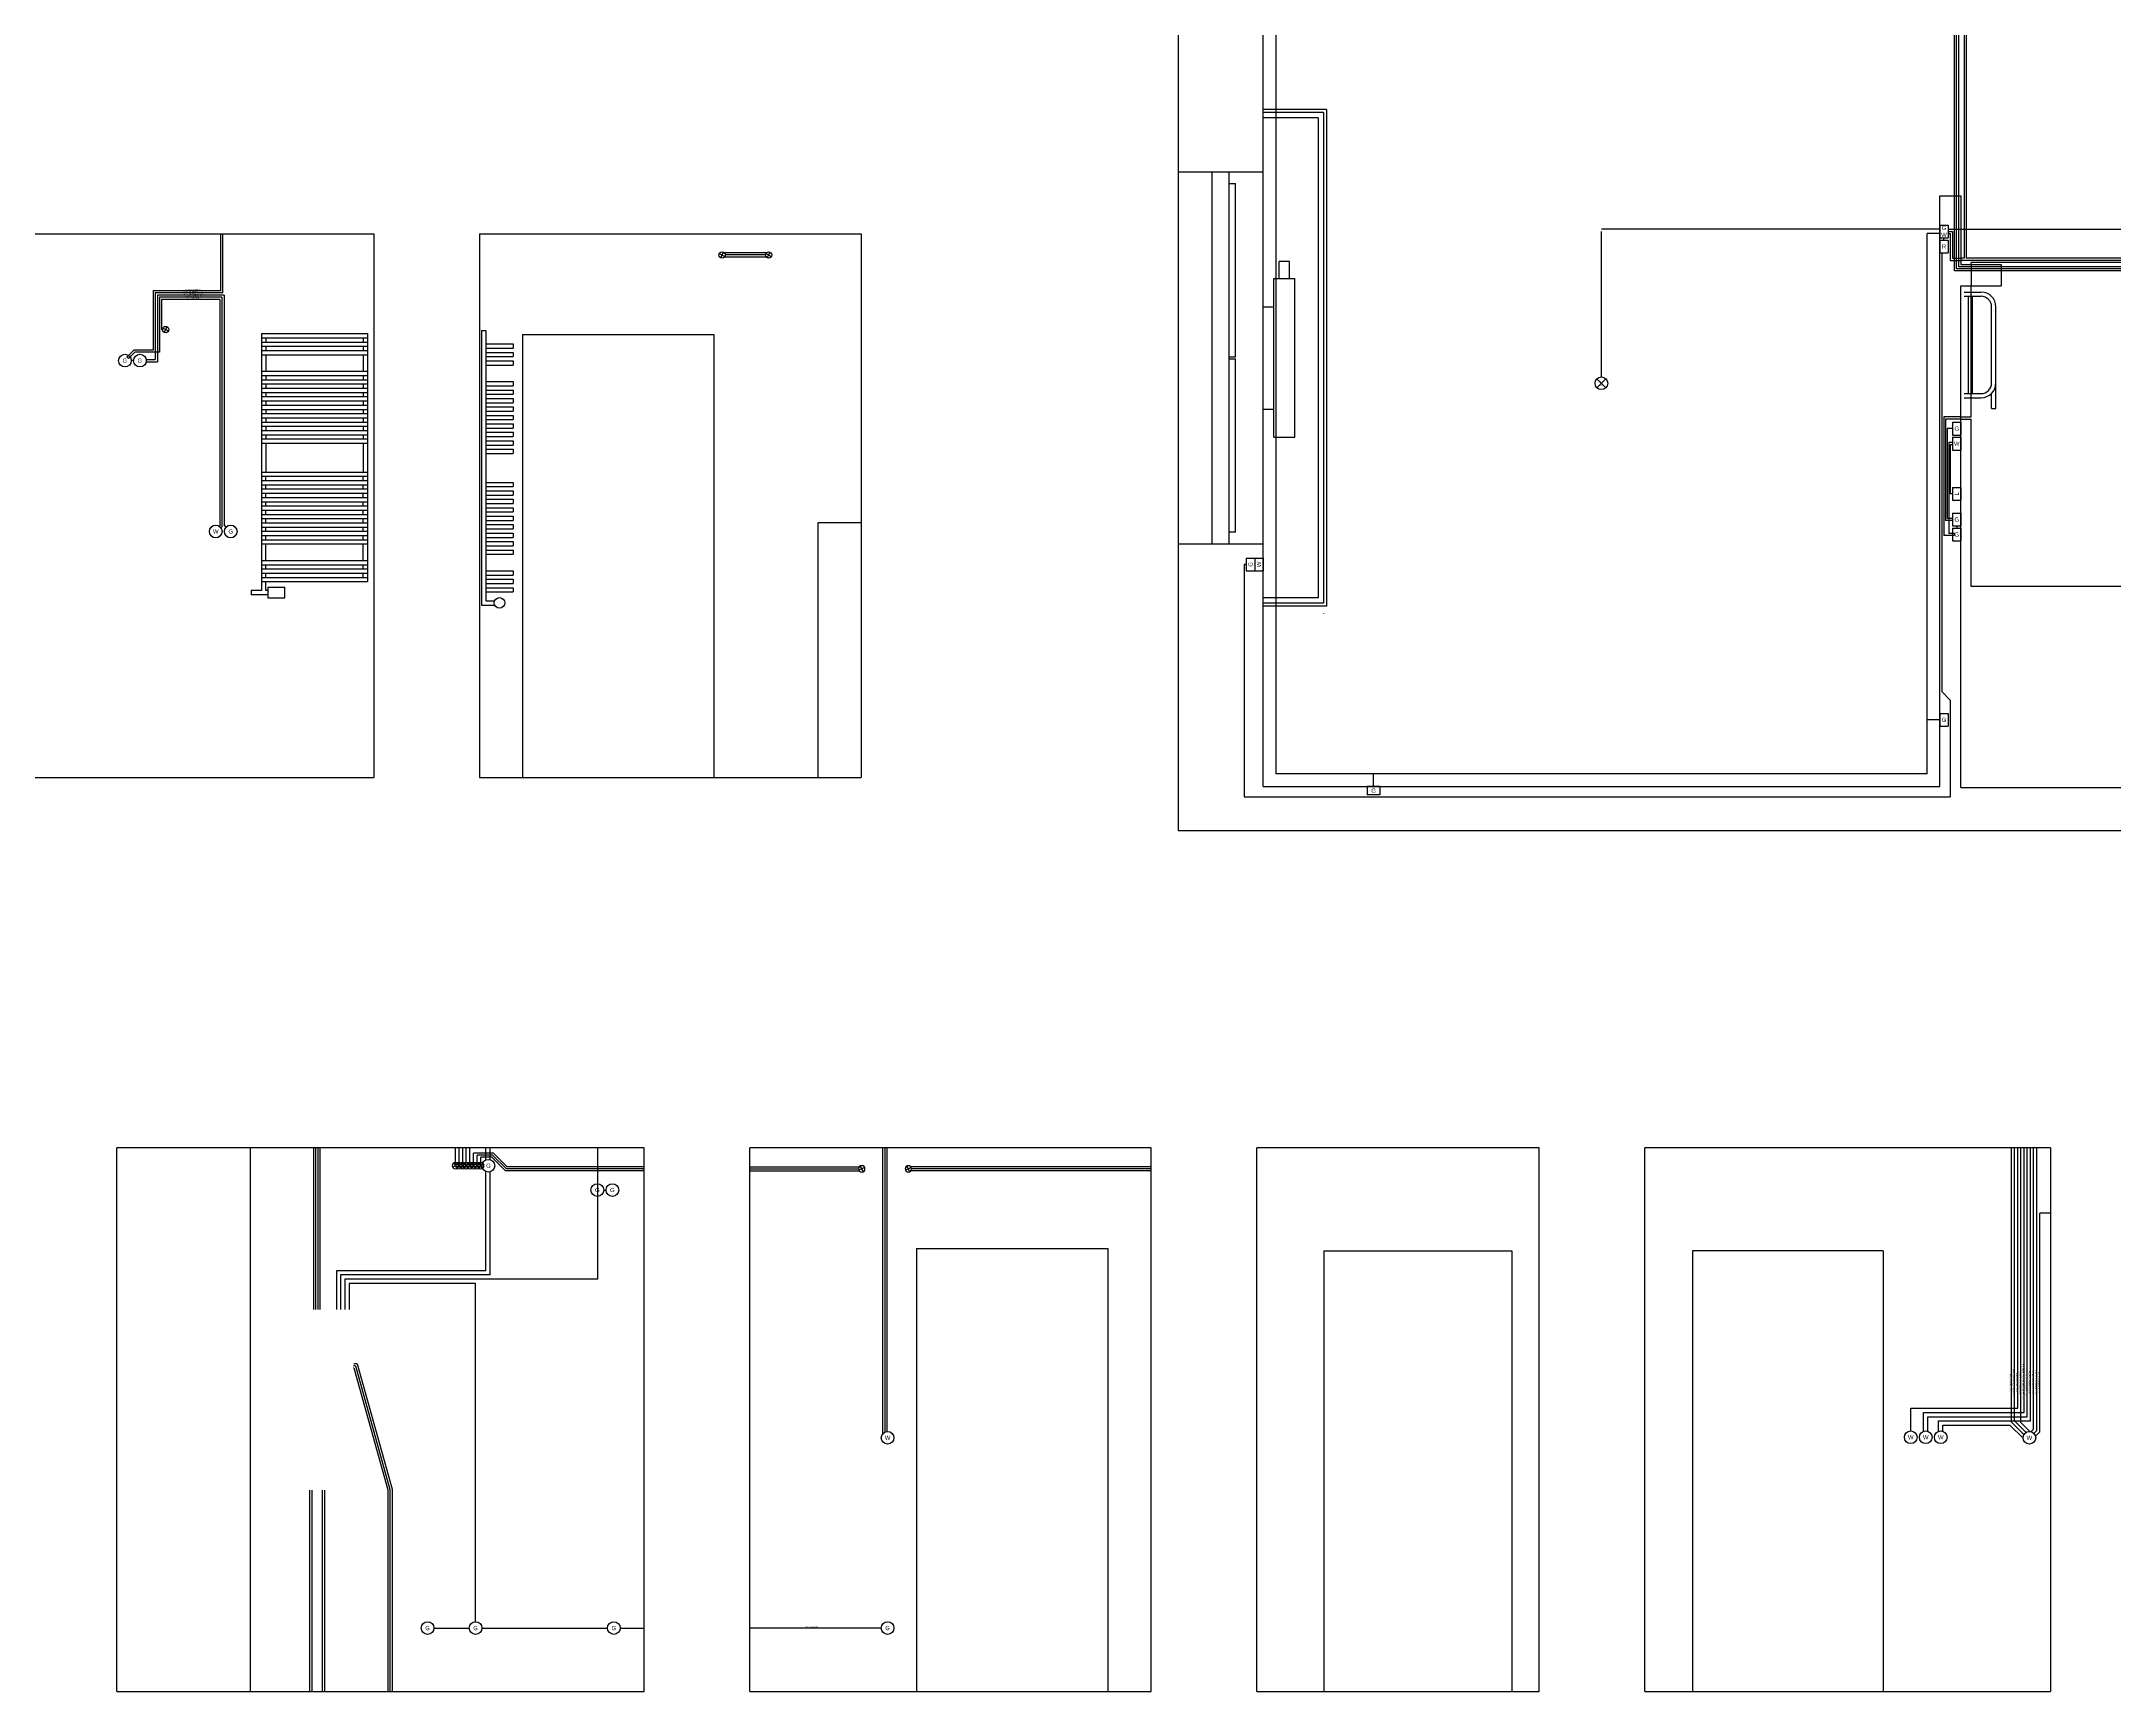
# Model space of a CAD drawing. Header units: millimetres. Extents: x 1478 to 10450, y 2114 to 8349.
# Drawn here: x 2643 to 3624, y 3454 to 4235 of the extents above; entities that cross this region are included whole.
import ezdxf
from ezdxf.lldxf.tags import DXFTag

# ---------------------------------------------------------------- set-up
doc = ezdxf.new("R2010")
doc.units = ezdxf.units.MM
for name, color, linetype in [('Grzejniki', 12, 'Continuous'), ('Inst - elektro', 160, 'Continuous'), ('Inst - elektro OLD', 200, 'Continuous'), ('Inst - sieciowe', 200, 'Continuous'), ('Okna', 7, 'Continuous'), ('Szkic', 6, 'Continuous'), ('Ściany', 7, 'Continuous')]:
    doc.layers.add(name, color=color, linetype=linetype)
tags = doc.linetypes.add('03B018', pattern=[5.4, 2.16, -3.24]).pattern_tags.tags
tags[6:7] = [DXFTag(74, 4), DXFTag(75, 0), DXFTag(340, '0'), DXFTag(46, 1.0), DXFTag(50, 0.0), DXFTag(44, 0.0), DXFTag(45, 0.0)]
tags[4:5] = [DXFTag(74, 4), DXFTag(75, 0), DXFTag(340, '0'), DXFTag(46, 1.0), DXFTag(50, 0.0), DXFTag(44, 0.0), DXFTag(45, 0.0)]
tags = doc.linetypes.add('06B018', pattern=[6.75, 4.32, -0.54, 0.09, -0.54, 0.09, -0.54, 0.09, -0.54]).pattern_tags.tags
tags[18:19] = [DXFTag(74, 4), DXFTag(75, 0), DXFTag(340, '0'), DXFTag(46, 1.0), DXFTag(50, 0.0), DXFTag(44, 0.0), DXFTag(45, 0.0)]
tags[16:17] = [DXFTag(74, 4), DXFTag(75, 0), DXFTag(340, '0'), DXFTag(46, 1.0), DXFTag(50, 0.0), DXFTag(44, 0.0), DXFTag(45, 0.0)]
tags[14:15] = [DXFTag(74, 4), DXFTag(75, 0), DXFTag(340, '0'), DXFTag(46, 1.0), DXFTag(50, 0.0), DXFTag(44, 0.0), DXFTag(45, 0.0)]
tags[12:13] = [DXFTag(74, 4), DXFTag(75, 0), DXFTag(340, '0'), DXFTag(46, 1.0), DXFTag(50, 0.0), DXFTag(44, 0.0), DXFTag(45, 0.0)]
tags[10:11] = [DXFTag(74, 4), DXFTag(75, 0), DXFTag(340, '0'), DXFTag(46, 1.0), DXFTag(50, 0.0), DXFTag(44, 0.0), DXFTag(45, 0.0)]
tags[8:9] = [DXFTag(74, 4), DXFTag(75, 0), DXFTag(340, '0'), DXFTag(46, 1.0), DXFTag(50, 0.0), DXFTag(44, 0.0), DXFTag(45, 0.0)]
tags[6:7] = [DXFTag(74, 4), DXFTag(75, 0), DXFTag(340, '0'), DXFTag(46, 1.0), DXFTag(50, 0.0), DXFTag(44, 0.0), DXFTag(45, 0.0)]
tags[4:5] = [DXFTag(74, 4), DXFTag(75, 0), DXFTag(340, '0'), DXFTag(46, 1.0), DXFTag(50, 0.0), DXFTag(44, 0.0), DXFTag(45, 0.0)]
tags = doc.linetypes.add('07B05', pattern=[1.75, 0.25, -1.5]).pattern_tags.tags
tags[6:7] = [DXFTag(74, 4), DXFTag(75, 0), DXFTag(340, '0'), DXFTag(46, 1.0), DXFTag(50, 0.0), DXFTag(44, 0.0), DXFTag(45, 0.0)]
tags[4:5] = [DXFTag(74, 4), DXFTag(75, 0), DXFTag(340, '0'), DXFTag(46, 1.0), DXFTag(50, 0.0), DXFTag(44, 0.0), DXFTag(45, 0.0)]

# ---------------------------------------------------------------- blocks, each defined once
blk = doc.blocks.new('Z$W@#18756')
for p, q in [((0, 6), (0, 0)), ((0, 6), (4, 6)), ((0, 0), (4, 0)), ((4, 6), (4, 0))]:
    blk.add_line(p, q)
blk = doc.blocks.new('Z$W@#26308')
at = {"rotation": -90.00000000000001}
blk.add_blockref('Z$W@#18756', (0, 4), dxfattribs=at)
at = {"insert": (3, 2), "char_height": 2, "width": 6, "attachment_point": 5}
blk.add_mtext('{\\fArial|b0|i0|c238|p0;G}', dxfattribs=at)
blk = doc.blocks.new('Z$W@#16944')
blk.add_blockref('Z$W@#18756', (0, 0))
at = {"insert": (2, 3), "char_height": 2, "width": 4, "attachment_point": 5}
blk.add_mtext('{\\fArial|b0|i0|c238|p0;G}', dxfattribs=at)
blk = doc.blocks.new('Z$W@#29658')
for p, q in [((5.12, 0.88), (0.88, 5.12)), ((0.88, 0.88), (5.12, 5.12))]:
    blk.add_line(p, q)
blk.add_circle((3, 3), 3)
at = {"insert": (2.99, 2.99), "char_height": 2, "width": 4.231, "attachment_point": 5}
blk.add_mtext('{\\fArial|b0|i0|c238|p0;L}', dxfattribs=at)
blk = doc.blocks.new('Z$W@#18007')
for p, q in [((7.5, 75), (7.5, 83)), ((12.5, 83), (7.5, 83)), ((12.5, 75), (12.5, 83)), ((5, 75), (15, 75)), ((5, 0), (5, 75)), ((15, 0), (15, 75)), ((0, 61.7), (5, 61.7)), ((0, 13.3), (5, 13.3)), ((5, 0), (15, 0))]:
    blk.add_line(p, q)
blk = doc.blocks.new('Z$W@#12287')
for p, q in [((0, 55), (8, 55)), ((0, 53), (8, 53)), ((2, 7), (2, 53)), ((4, 7), (4, 53)), ((13, 12), (13, 48)), ((15, 0), (15, 48)), ((0, 7), (8, 7)), ((0, 5), (8, 5)), ((13, 0), (13, 7.1)), ((13, 0), (15, 0))]:
    blk.add_line(p, q)
for centre, radius, start, end in [((8, 48), 7, 0, 90), ((8, 48), 5, 0, 90), ((8, 12), 5, 270, 0), ((8, 12), 7, 270, 0)]:
    blk.add_arc(centre, radius, start, end)
blk = doc.blocks.new('Z$W@#24221')
for p, q in [((0, 0), (0, 176)), ((8, 0), (8, 176)), ((8, 170.5), (11, 170.5)), ((11, 88.5), (11, 170.5)), ((8, 88.5), (11, 88.5)), ((8, 87.5), (11, 87.5)), ((11, 5.5), (11, 87.5)), ((11, 5.5), (8, 5.5))]:
    blk.add_line(p, q)
blk = doc.blocks.new('Z$W@#18588')
for p, q in [((0, 176), (8, 176)), ((0, 0), (8, 0))]:
    blk.add_line(p, q)
blk.add_blockref('Z$W@#24221', (0, 0))
blk = doc.blocks.new('Z$W@#24350')
for p, q in [((5, 125), (5, 3.5)), ((5, 125), (55, 125)), ((5, 123), (55, 123)), ((5, 121), (55, 121)), ((5, 119), (55, 119)), ((7, 123), (7, 121)), ((7, 119), (7, 117)), ((53, 123), (53, 121)), ((53, 119), (53, 117)), ((55, 125), (55, 7.68)), ((5, 117), (55, 117)), ((5, 115), (55, 115)), ((5, 115), (55, 115)), ((7, 115), (7, 107.17)), ((53, 115), (53, 107.17)), ((5, 107.17), (55, 107.17)), ((5, 105.17), (55, 105.17)), ((5, 103.17), (55, 103.17)), ((5, 101.17), (55, 101.17)), ((5, 99.17), (55, 99.17)), ((7, 105.17), (7, 103.17)), ((7, 101.17), (7, 99.17)), ((53, 105.17), (53, 103.17)), ((53, 101.17), (53, 99.17)), ((5, 97.17), (55, 97.17)), ((5, 97.17), (55, 97.17)), ((5, 95.17), (55, 95.17)), ((5, 93.17), (55, 93.17)), ((5, 91.17), (55, 91.17)), ((5, 89.17), (55, 89.17)), ((5, 89.17), (55, 89.17)), ((7, 97.17), (7, 95.17)), ((7, 93.17), (7, 91.17)), ((7, 89.17), (7, 87.17)), ((53, 97.17), (53, 95.17)), ((53, 93.17), (53, 91.17)), ((53, 89.17), (53, 87.17)), ((5, 87.17), (55, 87.17)), ((5, 85.17), (55, 85.17)), ((5, 83.17), (55, 83.17)), ((5, 81.17), (55, 81.17)), ((5, 81.17), (55, 81.17)), ((5, 79.17), (55, 79.17)), ((7, 85.17), (7, 83.17)), ((7, 81.17), (7, 79.17)), ((53, 85.17), (53, 83.17)), ((53, 81.17), (53, 79.17)), ((5, 77.17), (55, 77.17)), ((5, 75.17), (55, 75.17)), ((5, 73.17), (55, 73.17)), ((7, 77.17), (7, 75.17)), ((7, 73.17), (7, 59.5)), ((53, 77.17), (53, 75.17)), ((53, 73.17), (53, 59.5)), ((5, 59.5), (55, 59.5)), ((5, 57.5), (55, 57.5)), ((5, 55.5), (55, 55.5)), ((5, 53.5), (55, 53.5)), ((5, 51.5), (55, 51.5)), ((5, 51.5), (55, 51.5)), ((5, 49.5), (55, 49.5)), ((7, 55.5), (7, 57.5)), ((7, 51.5), (7, 53.5)), ((7, 47.5), (7, 49.5)), ((53, 55.5), (53, 57.5)), ((53, 51.5), (53, 53.5)), ((53, 47.5), (53, 49.5)), ((5, 47.5), (55, 47.5)), ((5, 45.5), (55, 45.5)), ((5, 43.5), (55, 43.5)), ((5, 43.5), (55, 43.5)), ((5, 41.5), (55, 41.5)), ((5, 39.5), (55, 39.5)), ((7, 43.5), (7, 45.5)), ((7, 39.5), (7, 41.5)), ((53, 43.5), (53, 45.5)), ((53, 39.5), (53, 41.5)), ((5, 37.5), (55, 37.5)), ((5, 35.5), (55, 35.5)), ((5, 35.5), (55, 35.5)), ((5, 33.5), (55, 33.5)), ((5, 31.5), (55, 31.5)), ((5, 29.5), (55, 29.5)), ((7, 35.5), (7, 37.5)), ((7, 31.5), (7, 33.5)), ((7, 27.5), (7, 29.5)), ((53, 35.5), (53, 37.5)), ((53, 31.5), (53, 33.5)), ((53, 27.5), (53, 29.5)), ((5, 27.5), (55, 27.5)), ((5, 25.5), (55, 25.5)), ((7, 17.68), (7, 25.5)), ((53, 17.68), (53, 25.5)), ((5, 17.68), (55, 17.68)), ((5, 17.68), (55, 17.68)), ((5, 15.68), (55, 15.68)), ((5, 13.68), (55, 13.68)), ((5, 11.68), (55, 11.68)), ((7, 13.68), (7, 15.68)), ((7, 9.68), (7, 11.68)), ((53, 13.68), (53, 15.68)), ((53, 9.68), (53, 11.68)), ((0, 3.5), (0, 1.5)), ((5, 3.5), (0, 3.5)), ((7.96, 1.5), (0, 1.5)), ((5, 9.68), (55, 9.68)), ((5, 7.68), (55, 7.68)), ((7, 3.5), (7, 7.68)), ((7.96, 3.5), (7, 3.5)), ((7.96, 5), (15.96, 5)), ((7.96, 5), (7.96, 0)), ((7.96, 0), (15.96, 0)), ((7.96, 0), (15.96, 0)), ((15.96, 0), (15.96, 5))]:
    blk.add_line(p, q)
blk = doc.blocks.new('Z$W@#22758')
for p, q in [((0, 131.37), (0, 1.5)), ((0, 131.37), (2, 131.37)), ((2, 131.37), (2, 3.5)), ((2, 125), (15, 125)), ((2, 123), (15, 123)), ((2, 121), (15, 121)), ((2, 119), (15, 119)), ((15, 125), (15, 123)), ((15, 121), (15, 119)), ((2, 117), (15, 117)), ((2, 115), (15, 115)), ((2, 115), (15, 115)), ((15, 117), (15, 115)), ((2, 107.17), (15, 107.17)), ((2, 105.17), (15, 105.17)), ((2, 103.17), (15, 103.17)), ((2, 101.17), (15, 101.17)), ((2, 99.17), (15, 99.17)), ((15, 107.17), (15, 105.17)), ((15, 103.17), (15, 101.17)), ((15, 99.17), (15, 97.17)), ((2, 97.17), (15, 97.17)), ((2, 97.17), (15, 97.17)), ((2, 95.17), (15, 95.17)), ((2, 93.17), (15, 93.17)), ((2, 91.17), (15, 91.17)), ((2, 89.17), (15, 89.17)), ((2, 89.17), (15, 89.17)), ((15, 95.17), (15, 93.17)), ((15, 91.17), (15, 89.17)), ((2, 87.17), (15, 87.17)), ((2, 85.17), (15, 85.17)), ((2, 83.17), (15, 83.17)), ((2, 81.17), (15, 81.17)), ((2, 81.17), (15, 81.17)), ((2, 79.17), (15, 79.17)), ((15, 87.17), (15, 85.17)), ((15, 83.17), (15, 81.17)), ((15, 79.17), (15, 77.17)), ((2, 77.17), (15, 77.17)), ((2, 75.17), (15, 75.17)), ((2, 73.17), (15, 73.17)), ((15, 75.17), (15, 73.17)), ((2, 59.5), (15, 59.5)), ((15, 59.5), (15, 57.5)), ((2, 57.5), (15, 57.5)), ((2, 55.5), (15, 55.5)), ((2, 53.5), (15, 53.5)), ((2, 51.5), (15, 51.5)), ((2, 51.5), (15, 51.5)), ((2, 49.5), (15, 49.5)), ((15, 55.5), (15, 53.5)), ((15, 51.5), (15, 49.5)), ((2, 47.5), (15, 47.5)), ((2, 45.5), (15, 45.5)), ((2, 43.5), (15, 43.5)), ((2, 43.5), (15, 43.5)), ((2, 41.5), (15, 41.5)), ((2, 39.5), (15, 39.5)), ((15, 47.5), (15, 45.5)), ((15, 43.5), (15, 41.5)), ((15, 39.5), (15, 37.5)), ((2, 37.5), (15, 37.5)), ((2, 35.5), (15, 35.5)), ((2, 35.5), (15, 35.5)), ((2, 33.5), (15, 33.5)), ((2, 31.5), (15, 31.5)), ((2, 29.5), (15, 29.5)), ((15, 35.5), (15, 33.5)), ((15, 31.5), (15, 29.5)), ((2, 27.5), (15, 27.5)), ((2, 25.5), (15, 25.5)), ((15, 27.5), (15, 25.5)), ((2, 17.68), (15, 17.68)), ((2, 17.68), (15, 17.68)), ((2, 15.68), (15, 15.68)), ((2, 13.68), (15, 13.68)), ((2, 11.68), (15, 11.68)), ((15, 17.68), (15, 15.68)), ((15, 13.68), (15, 11.68)), ((0, 1.5), (6.21, 1.5)), ((2, 9.68), (15, 9.68)), ((2, 7.68), (15, 7.68)), ((2, 3.5), (6.21, 3.5)), ((15, 9.68), (15, 7.68))]:
    blk.add_line(p, q)
blk.add_circle((8.5, 2.5), 2.5)
blk = doc.blocks.new('Z$W@#22386')
blk.add_circle((3, 3), 3)
at = {"insert": (3, 3), "char_height": 2, "width": 3.9163, "attachment_point": 5}
blk.add_mtext('{\\fArial|b0|i0|c238|p0;W}', dxfattribs=at)
blk = doc.blocks.new('Z$W@#22704')
blk.add_circle((3, 3), 3)
at = {"insert": (3, 3), "char_height": 2, "width": 3.9163, "attachment_point": 5}
blk.add_mtext('{\\fArial|b0|i0|c238|p0;G}', dxfattribs=at)
blk = doc.blocks.new('Z$W@#22929')
blk.add_blockref('Z$W@#18756', (0, 0))
at = {"insert": (2, 3), "char_height": 2, "width": 4, "attachment_point": 5}
blk.add_mtext('{\\fArial|b0|i0|c238|p0;W}', dxfattribs=at)
blk = doc.blocks.new('Z$W@#1697')
blk.add_blockref('Z$W@#18756', (0, 0))
at = {"insert": (2, 3), "char_height": 2, "width": 4, "attachment_point": 5}
blk.add_mtext('{\\fArial|b0|i0|c238|p0;R}', dxfattribs=at)
blk = doc.blocks.new('Z$W@#13818')
at = {"layer": 'Inst - sieciowe'}
for p, q in [((0.16, 2.17), (2.84, 0.83)), ((0.83, 0.16), (2.17, 2.84))]:
    blk.add_line(p, q, dxfattribs=at)
blk.add_circle((1.5, 1.5), 1.5, dxfattribs=at)
blk = doc.blocks.new('Z$W@#22160')
at = {"layer": 'Inst - elektro'}
blk.add_blockref('Z$W@#13818', (0, 0), dxfattribs=at)
blk = doc.blocks.new('Z$W@#4675')
at = {"layer": 'Inst - elektro'}
for p, q in [((0.16, 2.17), (2.84, 0.83)), ((0.83, 0.16), (2.17, 2.84))]:
    blk.add_line(p, q, dxfattribs=at)
blk.add_circle((1.5, 1.5), 1.5, dxfattribs=at)
blk = doc.blocks.new('Z$W@#8106')
blk.add_blockref('Z$W@#18756', (0, 0))
at = {"insert": (2, 3), "char_height": 2, "width": 6, "attachment_point": 5, "rotation": 90}
blk.add_mtext('{\\fArial|b0|i0|c238|p0;W}', dxfattribs=at)
blk = doc.blocks.new('Z$W@#13720')
at = {"rotation": -90.00000000000001}
blk.add_blockref('Z$W@#18756', (0, 5), dxfattribs=at)
at = {"insert": (3, 3), "char_height": 2, "width": 4, "attachment_point": 5}
blk.add_mtext('{\\fArial|b0|i0|c238|p0;L}', dxfattribs=at)

msp = doc.modelspace()

# ---------------------------------------------------------------- linework, layer by layer
for p, q in [((2562.912, 4143.582), (2800.212, 4143.582)), ((2800.212, 4143.582), (2800.212, 3886.382)), ((2850.212, 4143.582), (3030.712, 4143.582)), ((2850.212, 4143.582), (2850.212, 3886.382)), ((3030.712, 4143.582), (3030.712, 3886.382)), ((2699.912, 4098.282), (2700.347, 4098.282)), ((2870.612, 4095.882), (2961.112, 4095.882)), ((2870.612, 4095.882), (2870.612, 3886.382)), ((2961.112, 4095.882), (2961.112, 3886.382)), ((2562.912, 3886.382), (2800.212, 3886.382)), ((2850.212, 3886.382), (3030.712, 3886.382)), ((2678.694, 3454.116), (2678.694, 3711.316)), ((2741.894, 3711.316), (2678.694, 3711.316)), ((2741.894, 3454.116), (2741.894, 3711.316)), ((2928.094, 3711.316), (2741.894, 3711.316)), ((2741.894, 3454.116), (2741.894, 3711.316)), ((2928.094, 3454.116), (2928.094, 3711.316)), ((2978.094, 3454.116), (2978.094, 3711.316)), ((3167.894, 3711.316), (2978.094, 3711.316)), ((3167.894, 3454.116), (3167.894, 3711.316)), ((3217.894, 3454.116), (3217.894, 3711.316)), ((3351.494, 3711.316), (3217.894, 3711.316)), ((3351.494, 3454.116), (3351.494, 3711.316)), ((3401.494, 3454.116), (3401.494, 3711.316)), ((3593.344, 3711.316), (3401.494, 3711.316)), ((3593.344, 3711.316), (3593.344, 3454.116)), ((3056.994, 3663.616), (3147.494, 3663.616)), ((3056.994, 3663.616), (3056.994, 3454.116)), ((3147.494, 3663.616), (3147.494, 3454.116)), ((3249.594, 3662.616), (3338.494, 3662.616)), ((3249.594, 3662.616), (3249.594, 3454.116)), ((3338.494, 3662.616), (3338.494, 3454.116)), ((2678.694, 3454.116), (2741.894, 3454.116)), ((2741.894, 3454.116), (2928.094, 3454.116)), ((2978.094, 3454.116), (3167.894, 3454.116)), ((3217.894, 3454.116), (3351.494, 3454.116)), ((3401.494, 3454.116), (3593.344, 3454.116))]:
    msp.add_line(p, q)
at = {"layer": 'Inst - elektro', "linetype": '03B018'}
for p, q in [((3226.962, 4257.416), (3226.962, 3888.216)), ((3534.962, 3888.216), (3534.962, 4143.716)), ((3540.962, 4143.716), (3534.962, 4143.716)), ((3544.962, 4145.716), (3730.812, 4145.716)), ((3540.962, 3913.716), (3534.962, 3913.716)), ((3534.962, 3888.216), (3226.962, 3888.216)), ((3273.162, 3882.216), (3273.162, 3888.216))]:
    msp.add_line(p, q, dxfattribs=at)
at = {"layer": 'Inst - elektro', "linetype": '07B05'}
for p, q in [((3552.512, 4262.616), (3552.512, 4132.016)), ((3553.512, 4260.616), (3553.512, 4132.016)), ((3540.962, 4145.716), (3380.931, 4145.716)), ((3380.931, 4075.864), (3380.931, 4144.716)), ((3552.512, 4132.016), (3550.962, 4132.016)), ((3676.762, 4131.016), (3550.962, 4131.016)), ((3744.212, 4132.016), (3553.512, 4132.016)), ((3673.762, 4130.016), (3555.816, 4130.016)), ((3555.816, 4129.016), (3555.816, 4130.016)), ((3555.816, 4056.968), (3555.816, 4119.016)), ((3551.012, 4056.968), (3555.816, 4056.968)), ((3551.012, 4055.968), (3555.816, 4055.968)), ((3555.816, 3976.816), (3555.816, 4055.968)), ((3742.212, 3976.816), (3555.816, 3976.816))]:
    msp.add_line(p, q, dxfattribs=at)
at = {"layer": 'Inst - elektro'}
for p, q in [((3542.962, 4140.616), (3542.962, 4141.716)), ((2908.994, 3691.316), (2910.094, 3691.316))]:
    msp.add_line(p, q, dxfattribs=at)
at = {"layer": 'Inst - elektro', "linetype": '06B018'}
for p, q in [((3544.962, 4144.716), (3546.962, 4144.716)), ((3544.962, 4143.716), (3545.962, 4143.716)), ((3545.962, 4143.716), (3545.962, 4131.016)), ((3546.962, 4144.716), (3546.962, 4132.016)), ((3541.962, 4134.616), (3541.962, 3927.044)), ((3545.962, 4131.016), (3550.962, 4131.016)), ((3546.962, 4132.016), (3550.962, 4132.016)), ((3555.816, 4129.016), (3555.816, 4119.016)), ((2727.912, 4116.582), (2695.912, 4116.582)), ((2695.912, 4116.582), (2695.912, 4088.582)), ((2728.912, 4115.582), (2696.912, 4115.582)), ((2696.912, 4115.582), (2696.912, 4084.082)), ((2729.412, 4114.582), (2697.912, 4114.582)), ((2697.912, 4114.582), (2697.912, 4083.082)), ((2728.412, 4113.582), (2698.912, 4113.582)), ((2698.912, 4113.582), (2698.912, 4087.582)), ((2727.412, 4112.582), (2699.912, 4112.582)), ((2699.912, 4112.582), (2699.912, 4098.282)), ((2727.412, 4112.582), (2727.412, 4005.389)), ((2728.412, 4113.582), (2728.412, 4004.975)), ((2729.412, 4114.582), (2729.412, 4005.982)), ((2683.461, 4085.237), (2686.805, 4088.582)), ((2684.168, 4084.53), (2683.461, 4085.237)), ((2684.168, 4084.53), (2687.22, 4087.582)), ((2686.612, 4083.582), (2685.512, 4083.582)), ((2695.912, 4088.582), (2686.805, 4088.582)), ((2698.912, 4087.582), (2687.22, 4087.582)), ((2692.612, 4084.082), (2696.912, 4084.082)), ((2692.612, 4083.082), (2697.912, 4083.082)), ((3551.012, 4056.968), (3542.962, 4056.968)), ((3542.962, 4056.968), (3542.962, 4000.816)), ((3551.012, 4055.968), (3543.712, 4055.968)), ((3543.712, 4055.968), (3543.712, 4007.916)), ((3544.462, 4051.416), (3544.462, 4008.916)), ((3547.012, 4051.416), (3544.462, 4051.416)), ((3545.212, 4044.816), (3545.212, 4001.816)), ((3547.012, 4044.816), (3545.212, 4044.816)), ((3545.962, 4043.816), (3545.962, 4020.651)), ((3547.012, 4043.816), (3545.962, 4043.816)), ((3547.012, 4020.651), (3545.962, 4020.651)), ((2727.251, 4005.227), (2727.412, 4005.389)), ((2727.958, 4004.52), (2728.412, 4004.975)), ((2730.491, 4004.903), (2729.412, 4005.982)), ((3547.962, 4000.816), (3542.962, 4000.816)), ((3547.012, 4007.916), (3543.712, 4007.916)), ((3547.012, 4008.916), (3544.462, 4008.916)), ((3547.962, 4001.816), (3545.212, 4001.816)), ((3547.962, 4001.816), (3547.962, 4000.816)), ((3549.012, 4005.416), (3549.012, 4004.316)), ((3211.962, 3987.216), (3211.962, 3877.216)), ((3212.962, 3987.216), (3211.962, 3987.216)), ((3545.962, 3923.044), (3541.962, 3927.044)), ((3545.962, 3923.044), (3545.962, 3877.216)), ((3211.962, 3877.216), (3545.962, 3877.216)), ((2853.294, 3705.566), (2853.294, 3711.316)), ((2855.294, 3705.708), (2855.294, 3711.316)), ((2906.294, 3649.166), (2906.294, 3711.316)), ((3577.844, 3588.116), (3577.844, 3711.316)), ((3579.344, 3581.298), (3579.344, 3711.316)), ((3580.844, 3586.116), (3580.844, 3711.316)), ((3582.344, 3584.116), (3582.344, 3711.316)), ((3583.844, 3582.116), (3583.844, 3711.316)), ((3585.369, 3578.262), (3585.369, 3711.316)), ((3586.844, 3577.616), (3586.844, 3711.316)), ((2853.294, 3653.166), (2853.294, 3700.067)), ((2855.294, 3651.166), (2855.294, 3699.925)), ((3588.32, 3576.971), (3588.32, 3680.316)), ((3593.344, 3680.316), (3588.32, 3680.316)), ((2782.544, 3653.166), (2782.544, 3634.816)), ((2853.294, 3653.166), (2782.544, 3653.166)), ((2784.544, 3651.166), (2784.544, 3634.816)), ((2855.294, 3651.166), (2784.544, 3651.166)), ((2786.544, 3649.166), (2786.544, 3634.816)), ((2906.294, 3649.166), (2786.544, 3649.166)), ((2788.544, 3647.166), (2788.544, 3634.816)), ((2848.394, 3647.166), (2788.544, 3647.166)), ((2848.394, 3487.116), (2848.394, 3647.166)), ((3527.244, 3588.116), (3577.844, 3588.116)), ((3527.244, 3577.389), (3527.244, 3588.116)), ((3533.344, 3586.116), (3580.844, 3586.116)), ((3533.344, 3577.329), (3533.344, 3586.116)), ((3535.344, 3584.116), (3582.344, 3584.116)), ((3535.344, 3577.329), (3535.344, 3584.116)), ((3540.444, 3582.116), (3583.844, 3582.116)), ((3540.444, 3577.329), (3540.444, 3582.116)), ((3542.444, 3580.116), (3574.162, 3580.116)), ((3542.444, 3577.329), (3542.444, 3580.116)), ((3580.35, 3573.929), (3574.162, 3580.116)), ((3583.532, 3577.111), (3579.344, 3581.298)), ((3584.121, 3577.014), (3585.369, 3578.262)), ((3585.465, 3576.238), (3586.844, 3577.616)), ((3586.242, 3574.893), (3588.32, 3576.971)), ((2828.694, 3484.116), (2845.394, 3484.116)), ((2851.394, 3484.116), (2910.794, 3484.116)), ((2916.794, 3484.116), (2928.094, 3484.116)), ((3040.294, 3484.116), (2978.094, 3484.116))]:
    msp.add_line(p, q, dxfattribs=at)
at = {"layer": 'Inst - elektro OLD', "linetype": '06B018'}
for p, q in [((2727.912, 4116.582), (2727.912, 4143.582)), ((2728.912, 4115.582), (2728.912, 4143.582)), ((2771.894, 3634.816), (2771.894, 3711.316)), ((2772.894, 3634.816), (2772.894, 3711.316)), ((2773.894, 3634.816), (2773.894, 3711.316)), ((2774.894, 3634.816), (2774.894, 3711.316)), ((3041.094, 3576.156), (3041.094, 3711.316)), ((3042.094, 3576.866), (3042.094, 3711.316)), ((3043.094, 3577.116), (3043.094, 3711.316)), ((3574.844, 3581.556), (3574.844, 3711.316)), ((3576.344, 3582.177), (3576.344, 3711.316)), ((2792.33, 3609.178), (2790.894, 3609.178)), ((2792.33, 3609.178), (2808.894, 3549.759)), ((2791.57, 3608.178), (2790.694, 3608.178)), ((2790.811, 3607.178), (2790.694, 3607.178)), ((2790.811, 3607.178), (2806.894, 3549.485)), ((2791.57, 3608.178), (2807.894, 3549.622)), ((2808.894, 3549.759), (2808.894, 3454.116)), ((2769.894, 3549.416), (2769.894, 3454.116)), ((2770.894, 3549.416), (2770.894, 3454.116)), ((2806.894, 3549.485), (2806.894, 3454.116)), ((2807.894, 3549.622), (2807.894, 3454.116))]:
    msp.add_line(p, q, dxfattribs=at)
at = {"layer": 'Inst - elektro OLD'}
for p, q in [((3580.76, 3575.64), (3574.844, 3581.556)), ((3581.82, 3576.701), (3576.344, 3582.177))]:
    msp.add_line(p, q, dxfattribs=at)
at = {"layer": 'Inst - sieciowe', "linetype": '06B018'}
for p, q in [((3547.962, 4126.016), (3547.962, 4270.416)), ((3548.962, 4127.016), (3548.962, 4270.416)), ((3549.962, 4128.016), (3549.962, 4271.416)), ((3662.162, 4126.016), (3547.962, 4126.016)), ((3663.162, 4127.016), (3548.962, 4127.016)), ((3664.162, 4128.016), (3549.962, 4128.016)), ((2838.894, 3702.816), (2838.894, 3711.316)), ((2840.604, 3702.816), (2840.604, 3711.316)), ((2842.314, 3702.816), (2842.314, 3711.316)), ((2844.024, 3702.816), (2844.024, 3711.316)), ((2845.734, 3702.816), (2845.734, 3711.316)), ((2856.875, 3708.816), (2847.444, 3708.816)), ((2847.444, 3702.816), (2847.444, 3708.816)), ((2856.461, 3707.816), (2849.154, 3707.816)), ((2849.154, 3702.816), (2849.154, 3707.816)), ((2856.047, 3706.816), (2850.864, 3706.816)), ((2850.864, 3702.816), (2850.864, 3706.816)), ((2862.547, 3700.316), (2856.047, 3706.816)), ((2862.961, 3701.316), (2856.461, 3707.816)), ((2863.375, 3702.316), (2856.875, 3708.816)), ((2928.094, 3700.316), (2862.547, 3700.316)), ((2928.094, 3701.316), (2862.961, 3701.316)), ((2928.094, 3702.316), (2863.375, 3702.316)), ((2978.094, 3702.316), (3029.976, 3702.316)), ((2978.094, 3701.316), (3029.594, 3701.316)), ((2978.094, 3700.316), (3029.976, 3700.316)), ((3167.894, 3702.316), (3054.212, 3702.316)), ((3167.894, 3700.316), (3054.212, 3700.316)), ((3167.894, 3701.316), (3054.594, 3701.316)), ((2775.894, 3549.416), (2775.894, 3454.116)), ((2776.894, 3549.416), (2776.894, 3454.116))]:
    msp.add_line(p, q, dxfattribs=at)
at = {"layer": 'Inst - sieciowe'}
for p, q in [((2985.894, 4134.582), (2966.131, 4134.582)), ((2985.894, 4132.582), (2966.131, 4132.582)), ((2985.512, 4133.582), (2966.512, 4133.582))]:
    msp.add_line(p, q, dxfattribs=at)
at = {"layer": 'Ściany'}
for p, q in [((3180.712, 4299.316), (3180.712, 3861.316)), ((3220.962, 3882.216), (3220.962, 4263.416)), ((3250.962, 4202.416), (3220.962, 4202.416)), ((3249.462, 4200.916), (3220.962, 4200.916)), ((3246.962, 4198.416), (3220.962, 4198.416)), ((3246.962, 4198.416), (3246.962, 3971.416)), ((3249.462, 4200.916), (3249.462, 3968.916)), ((3250.962, 4202.416), (3250.962, 3967.416)), ((3180.712, 4172.916), (3220.962, 4172.916)), ((3540.962, 4161.516), (3550.962, 4161.516)), ((3540.962, 3882.216), (3540.962, 4161.516)), ((3550.962, 4161.516), (3550.962, 4129.016)), ((3550.962, 4129.016), (3570.012, 4129.016)), ((3570.012, 4129.016), (3570.012, 4119.016)), ((3551.012, 4119.016), (3570.012, 4119.016)), ((3551.012, 3881.716), (3551.012, 4119.016)), ((3030.712, 4006.882), (3010.212, 4006.882)), ((3010.212, 4006.882), (3010.212, 3886.382)), ((3180.712, 3996.916), (3220.962, 3996.916)), ((3246.962, 3971.416), (3220.962, 3971.416)), ((3249.462, 3968.916), (3220.962, 3968.916)), ((3250.962, 3967.416), (3220.962, 3967.416)), ((3249.462, 3963.916), (3249.462, 3963.872)), ((3220.962, 3882.216), (3540.962, 3882.216)), ((3551.012, 3881.716), (3731.512, 3881.716)), ((3180.712, 3861.316), (3820.412, 3861.316)), ((3514.244, 3662.516), (3424.044, 3662.516)), ((3424.044, 3662.516), (3424.044, 3454.116)), ((3514.244, 3662.516), (3514.244, 3454.116))]:
    msp.add_line(p, q, dxfattribs=at)

# ---------------------------------------------------------------- block references
at = {"layer": 'Grzejniki'}
for name, p in [('Z$W@#18007', (3220.962, 4047.416)), ('Z$W@#12287', (3552.512, 4061.016)), ('Z$W@#24350', (2742.212, 3971.382)), ('Z$W@#22758', (2851.212, 3966.512))]:
    msp.add_blockref(name, p, dxfattribs=at)
at = {"layer": 'Inst - elektro'}
for name, p in [('Z$W@#18756', (3540.962, 4141.716)), ('Z$W@#1697', (3540.962, 4134.616)), ('Z$W@#22704', (2679.512, 4080.582)), ('Z$W@#22704', (2686.612, 4080.582)), ('Z$W@#29658', (3377.931, 4069.864)), ('Z$W@#16944', (3547.012, 4048.416)), ('Z$W@#22929', (3547.012, 4041.316)), ('Z$W@#16944', (3547.012, 4005.416)), ('Z$W@#22386', (2722.512, 3999.782)), ('Z$W@#22704', (2729.612, 3999.782)), ('Z$W@#16944', (3547.012, 3998.316)), ('Z$W@#8106', (3216.962, 3984.216)), ('Z$W@#16944', (3540.962, 3910.716)), ('Z$W@#26308', (3270.162, 3878.216)), ('Z$W@#22704', (2851.494, 3699.816)), ('Z$W@#22704', (2902.994, 3688.316)), ('Z$W@#22704', (2910.094, 3688.316)), ('Z$W@#22386', (3040.294, 3571.116)), ('Z$W@#22386', (3524.244, 3571.389)), ('Z$W@#22386', (3531.344, 3571.389)), ('Z$W@#22386', (3538.444, 3571.389)), ('Z$W@#22386', (3580.344, 3571.116)), ('Z$W@#22704', (2822.694, 3481.116)), ('Z$W@#22704', (2845.394, 3481.116)), ('Z$W@#22704', (2910.794, 3481.116)), ('Z$W@#22704', (3040.294, 3481.116))]:
    msp.add_blockref(name, p, dxfattribs=at)
at = {"layer": 'Inst - elektro', "rotation": 90}
for name, p in [('Z$W@#13720', (3552.012, 4017.651)), ('Z$W@#26308', (3216.962, 3984.216))]:
    msp.add_blockref(name, p, dxfattribs=at)
at = {"layer": 'Inst - sieciowe'}
for p in [(2963.512, 4132.082), (2985.512, 4132.082)]:
    msp.add_blockref('Z$W@#22160', p, dxfattribs=at)
at = {"layer": 'Inst - sieciowe', "xscale": -1}
for p in [(2840.394, 3701.316), (2842.104, 3701.316), (2843.814, 3701.316), (2845.524, 3701.316), (2847.234, 3701.316), (2848.944, 3701.316), (2850.654, 3701.316), (2852.364, 3701.316), (3032.594, 3699.816), (3054.594, 3699.816)]:
    msp.add_blockref('Z$W@#22160', p, dxfattribs=at)
at = {"layer": 'Okna'}
msp.add_blockref('Z$W@#18588', (3196.837, 3996.916), dxfattribs=at)
at = {"layer": 'Szkic'}
msp.add_blockref('Z$W@#4675', (2700.347, 4096.782), dxfattribs=at)

# ---------------------------------------------------------------- texts
at = {"layer": 'Inst - elektro', "attachment_point": 5}
for s, insert, char_height, width in [('{\\fArial|b0|i0|c238|p0;G\\PW}', (3542.962, 4144.716), 2, 4), ('{\\fArial|b0|i0|c238|p0;3x2,5 SALON}', (3007.114, 3484.516), 0.7, 21.25945)]:
    msp.add_mtext(s, dxfattribs=dict(at, insert=insert, char_height=char_height, width=width))
at = {"layer": 'Inst - elektro', "linetype": '06B018', "char_height": 0.7, "width": 16.93972, "attachment_point": 5}
for s, insert in [('{\\fArial|b0|i0|c238|p0;3x2,5 ŁAZIENKA GN}', (2714.667, 4116.037)), ('{\\fArial|b0|i0|c238|p0;3x2,5 ŁAZIENKA GN}', (2714.667, 4115.037)), ('{\\fArial|b0|i0|c238|p0;3x1,5 ŚWIATŁO}', (2714.667, 4117.037)), ('{\\fArial|b0|i0|c238|p0;3x1,5 ŚWIATŁO}', (2714.667, 4114.037)), ('{\\fArial|b0|i0|c238|p0;3x1,5 LAMPA}', (2714.667, 4113.037))]:
    msp.add_mtext(s, dxfattribs=dict(at, insert=insert))
at = {"layer": 'Inst - elektro', "char_height": 0.7, "attachment_point": 5, "rotation": 90}
for s, insert, width in [('{\\fArial|b0|i0|c238|p0;4x1,5 WŁĄCZNIKI SALON / JADALNIA}', (3580.444, 3600.635), 19.23949), ('{\\fArial|b0|i0|c238|p0;3x1,5 ŚWIATŁO HOL}', (3577.444, 3600.313), 16.93972), ('{\\fArial|b0|i0|c238|p0;3x1,5 ŚWIATŁO PPOKÓJ}', (3578.944, 3600.313), 16.93972), ('{\\fArial|b0|i0|c238|p0;3x1,5 ŚWIATŁO JADALNIA}', (3581.944, 3600.313), 16.93972), ('{\\fArial|b0|i0|c238|p0;4x1,5 ŚWIATŁO SALON}', (3583.444, 3600.313), 16.93972), ('{\\fArial|b0|i0|c238|p0;3x1,5 ŚWIATŁO BIURO}', (3584.969, 3600.313), 16.93972), ('{\\fArial|b0|i0|c238|p0;4x1,5 ŚWIATŁO KUCHNIA}', (3586.444, 3600.313), 16.93972), ('{\\fArial|b0|i0|c238|p0;4x1,5 ŚWIATŁO BLAT}', (3587.92, 3600.313), 16.93972)]:
    msp.add_mtext(s, dxfattribs=dict(at, insert=insert, width=width))
at = {"layer": 'Inst - elektro OLD', "char_height": 0.7, "attachment_point": 5, "rotation": 90}
for s, insert, width in [('{\\fArial|b0|i0|c238|p0;3x1,5 ŚWIATŁO IN}', (3574.444, 3600.169), 12.00301), ('{\\fArial|b0|i0|c238|p0;3x1,5 ŚWIATŁO PPOKÓJ WŁ}', (3575.944, 3600.313), 16.93972)]:
    msp.add_mtext(s, dxfattribs=dict(at, insert=insert, width=width))

doc.saveas('drawing.dxf')
